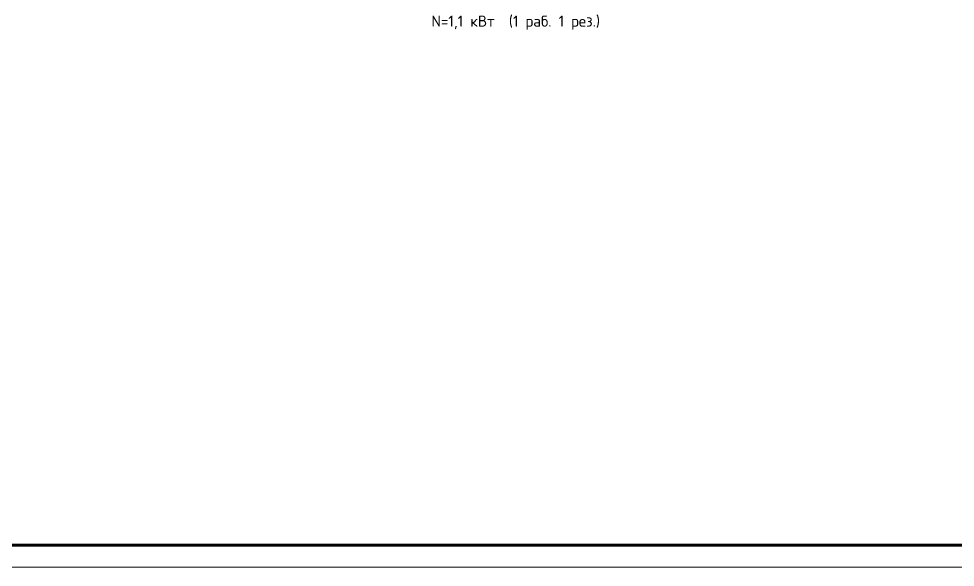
# Model space of a CAD drawing. Header units: millimetres. Extents: x -10178924 to 11692288, y -947381 to 58396.
# Drawn here: x -91077 to -69881, y -25808 to -13401 of the extents above; entities that cross this region are included whole.
import ezdxf
from ezdxf import colors
from ezdxf.entities.mleader import LeaderData, LeaderLine
from ezdxf.math import Vec2, Vec3

# ---------------------------------------------------------------- set-up
doc = ezdxf.new("R2010")
doc.units = ezdxf.units.MM
doc.layers.add('_0', color=7, linetype='Continuous', lineweight=25)
doc.layers.add('PDF _0', color=7, linetype='Continuous', lineweight=9)
doc.layers.add('PDF _!ВК_надписи', color=7, linetype='Continuous', true_color=0xffffff)
doc.styles.add('ТЕКСТ', font='arial.ttf', dxfattribs={"height": 200})

# ---------------------------------------------------------------- blocks, each defined once
blk = doc.blocks.new('_None')

msp = doc.modelspace()

# ---------------------------------------------------------------- linework, layer by layer
at = {"layer": 'PDF _!ВК_надписи', "color": 7, "linetype": 'Continuous', "lineweight": 60, "elevation": -2956.2}
msp.add_lwpolyline([(-44253.2, 57790.7), (-44253.2, -25308.1), (-160653.6, -25308.1), (-160653.6, 57790.7)], close=True, dxfattribs=at)
at = {"layer": 'PDF _0', "color": 18, "linetype": 'Continuous', "lineweight": 0, "true_color": 0x000000}
msp.add_line((-43753.6, -25807.6, -2956.2), (-162651.8, -25807.6, -2956.2), dxfattribs=at)

# ---------------------------------------------------------------- leaders
at = {"layer": '_0'}
ml = msp.add_multileader_mtext('Standard', dxfattribs=at)
ml.set_content('\\A1;{\\fISOCPEUR|b0|i0|c204|p34;Приямок \\fISOCPEUR|b0|i0|c0|p34;1000\\fISOCPEUR|b0|i0|c204|p34;х\\fISOCPEUR|b0|i0|c0|p34;1000\\fISOCPEUR|b0|i0|c204|p34;х\\fISOCPEUR|b0|i0|c0|p34;800(h)\\P\\fISOCPEUR|b0|i0|c204|p34;с насосом дренажным \\A0; \\H0.91667x;ГНОМ 10-10\\A1;\\H1.09091x; \\PN=1,1 кВт\\fISOCPEUR|b0|i0|c0|p34;  (1 \\fISOCPEUR|b0|i0|c204|p34;раб\\fISOCPEUR|b0|i0|c0|p34;. 1 \\fISOCPEUR|b0|i0|c204|p34;рез\\fISOCPEUR|b0|i0|c0|p34;.)}', color=256, style='ТЕКСТ')
ml.set_leader_properties(lineweight=13)
ml.set_arrow_properties(name='NONE')
ml.build(insert=Vec2(0, 0))
ml.multileader.update_dxf_attribs({"text_left_attachment_type": 6, "text_right_attachment_type": 6, "dogleg_length": 100, "arrow_head_size": 600, "scale": 100})
ctx = ml.context
ctx.base_point, ctx.scale, ctx.char_height, ctx.arrow_head_size, ctx.landing_gap_size, ctx.plane_origin = Vec3(-82433.7, -12821.2), 100, 250, 600, 0.18, Vec3(-65608.4, 89907.7)
ctx.left_attachment, ctx.right_attachment, ctx.text_align_type = 6, 6, 1
notes = []
notes.append((ctx, [(1, (1, 1, 0), (-77025, -12821.2), (-1, 0), 200, [(0, [(-75656.8, -11963.5)], 0, [])])]))
ctx.mtext.insert, ctx.mtext.alignment, ctx.mtext.flow_direction = Vec3(-79829.3, -12496.2), 2, 5
for ctx, leaders in notes:
    for number, flags, end, landing, length, lines in leaders:
        leader = LeaderData()
        leader.index, (leader.has_last_leader_line, leader.has_dogleg_vector, leader.attachment_direction) = number, flags
        leader.last_leader_point, leader.dogleg_vector, leader.dogleg_length = Vec3(end), Vec3(landing), length
        for number, points, colour, breaks in lines:
            line = LeaderLine()
            line.index, line.vertices, line.color, line.breaks = number, Vec3.list(points), colors.encode_raw_color(colour), breaks
            leader.lines.append(line)
        ctx.leaders.append(leader)

doc.saveas('drawing.dxf')
